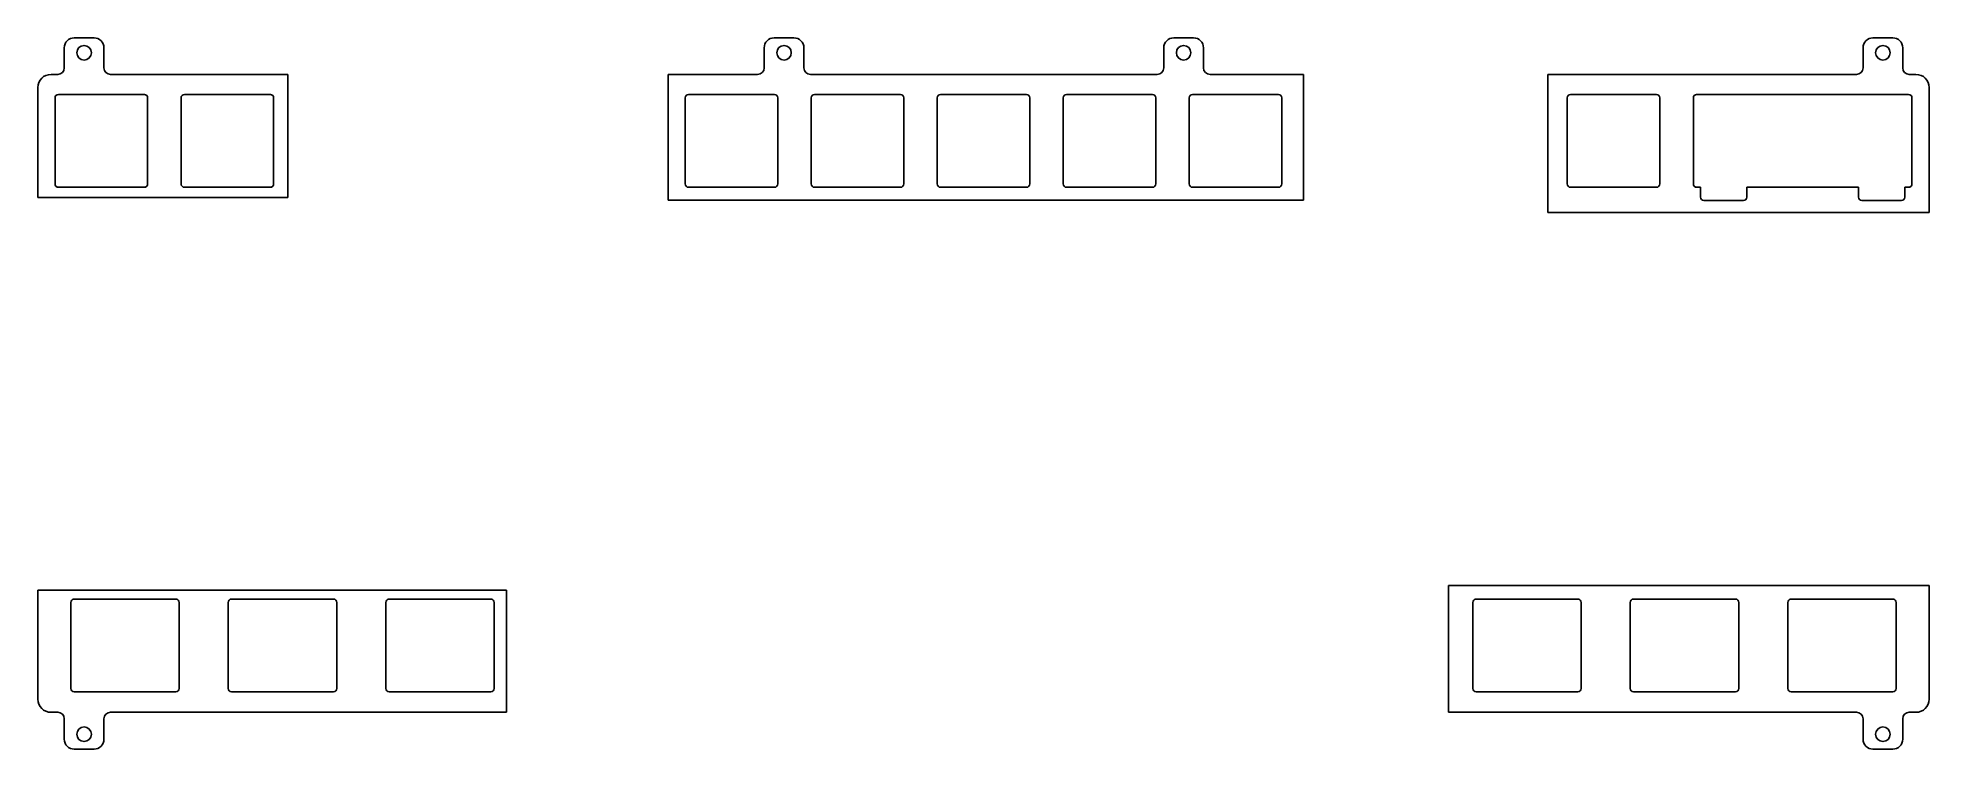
# Model space of a CAD drawing. Header units: millimetres. Extents: x -10 to 276, y -92 to 16.
import ezdxf

# ---------------------------------------------------------------- set-up
doc = ezdxf.new("R2010")
doc.units = ezdxf.units.MM

msp = doc.modelspace()

# ---------------------------------------------------------------- linework, layer by layer
at = {"color": 7, "linetype": 'Continuous', "lineweight": 25}
for p, q in [((-1.1, 15.57), (-4.1, 15.57)), ((104.7, 15.57), (101.7, 15.57)), ((165.1, 15.57), (162.1, 15.57)), ((270.8, 15.57), (267.8, 15.57)), ((-5.6, 14.07), (-5.6, 11.05)), ((0.4, 11.05), (0.4, 14.07)), ((100.2, 14.07), (100.2, 11.05)), ((106.2, 11.05), (106.2, 14.07)), ((160.6, 14.07), (160.6, 11.05)), ((166.6, 11.05), (166.6, 14.07)), ((266.3, 14.07), (266.3, 11.05)), ((272.3, 11.05), (272.3, 14.07)), ((-6.6, 10.05), (-7.6, 10.05)), ((159.6, 10.05), (107.2, 10.05)), ((274.3, 10.05), (273.3, 10.05)), ((-7, 6.5), (-7, -6.5)), ((6.5, 7), (-6.5, 7)), ((7, -6.5), (7, 6.5)), ((12.05, 6.5), (12.05, -6.5)), ((25.55, 7), (12.55, 7)), ((26.05, -6.5), (26.05, 6.5)), ((88.25, 6.5), (88.25, -6.5)), ((101.75, 7), (88.75, 7)), ((102.25, -6.5), (102.25, 6.5)), ((107.3, 6.5), (107.3, -6.5)), ((120.8, 7), (107.8, 7)), ((121.3, -6.5), (121.3, 6.5)), ((126.35, 6.5), (126.35, -6.5)), ((139.85, 7), (126.85, 7)), ((140.35, -6.5), (140.35, 6.5)), ((145.4, 6.5), (145.4, -6.5)), ((158.9, 7), (145.9, 7)), ((159.4, -6.5), (159.4, 6.5)), ((164.45, 6.5), (164.45, -6.5)), ((177.95, 7), (164.95, 7)), ((178.45, -6.5), (178.45, 6.5)), ((221.6, 6.5), (221.6, -6.5)), ((235.1, 7), (222.1, 7)), ((235.6, -6.5), (235.6, 6.5)), ((240.65, 6.5), (240.65, -6.5)), ((273.2, 7), (241.15, 7)), ((273.7, -6.5), (273.7, 6.5)), ((-6.5, -7), (6.5, -7)), ((12.55, -7), (25.55, -7)), ((88.75, -7), (101.75, -7)), ((107.8, -7), (120.8, -7)), ((126.85, -7), (139.85, -7)), ((145.9, -7), (158.9, -7)), ((164.95, -7), (177.95, -7)), ((222.1, -7), (235.1, -7)), ((241.15, -7), (241.74, -7)), ((241.74, -7), (241.74, -8.5)), ((248.74, -7), (265.61, -7)), ((248.74, -8.5), (248.74, -7)), ((265.61, -7), (265.61, -8.5)), ((272.61, -7), (273.2, -7)), ((272.61, -8.5), (272.61, -7)), ((242.24, -9), (248.24, -9)), ((266.11, -9), (272.11, -9)), ((-4.62, -69.7), (-4.62, -82.7)), ((11.26, -69.2), (-4.12, -69.2)), ((11.76, -82.7), (11.76, -69.7)), ((19.19, -69.7), (19.19, -82.7)), ((35.08, -69.2), (19.69, -69.2)), ((35.58, -82.7), (35.58, -69.7)), ((43.01, -69.7), (43.01, -82.7)), ((58.89, -69.2), (43.51, -69.2)), ((59.39, -82.7), (59.39, -69.7)), ((207.31, -69.7), (207.31, -82.7)), ((223.19, -69.2), (207.81, -69.2)), ((223.69, -82.7), (223.69, -69.7)), ((231.12, -69.7), (231.12, -82.7)), ((247.01, -69.2), (231.62, -69.2)), ((247.51, -82.7), (247.51, -69.7)), ((254.94, -69.7), (254.94, -82.7)), ((270.82, -69.2), (255.44, -69.2)), ((271.32, -82.7), (271.32, -69.7)), ((-4.12, -83.2), (11.26, -83.2)), ((19.69, -83.2), (35.08, -83.2)), ((43.51, -83.2), (58.89, -83.2)), ((207.81, -83.2), (223.19, -83.2)), ((231.62, -83.2), (247.01, -83.2)), ((255.44, -83.2), (270.82, -83.2)), ((-7.6, -86.3), (-6.6, -86.3)), ((-5.6, -87.3), (-5.6, -90.37)), ((0.4, -90.37), (0.4, -87.3)), ((266.3, -87.3), (266.3, -90.37)), ((272.3, -90.37), (272.3, -87.3)), ((273.3, -86.3), (274.3, -86.3)), ((-4.1, -91.87), (-1.1, -91.87)), ((267.8, -91.87), (270.8, -91.87))]:
    msp.add_line(p, q, dxfattribs=at)
for p, q in [((1.4, 10.05), (28.17, 10.05)), ((28.17, 10.05), (28.17, -8.52)), ((99.2, 10.05), (85.7, 10.05)), ((85.7, 10.05), (85.7, -8.96)), ((167.6, 10.05), (181.73, 10.05)), ((181.73, -8.96), (181.73, 10.05)), ((265.3, 10.05), (218.66, 10.05)), ((218.66, 10.05), (218.66, -10.82)), ((-9.6, 8.05), (-9.6, -8.52)), ((276.3, 8.05), (276.3, -10.82)), ((-9.6, -8.52), (28.17, -8.52)), ((85.7, -8.96), (181.73, -8.96)), ((218.66, -10.82), (276.3, -10.82)), ((-9.6, -84.3), (-9.6, -67.84)), ((-9.6, -67.84), (61.26, -67.84)), ((61.26, -86.3), (61.26, -67.84)), ((203.66, -86.3), (203.66, -67.16)), ((203.66, -67.16), (276.3, -67.16)), ((276.3, -84.3), (276.3, -67.16)), ((1.4, -86.3), (61.26, -86.3)), ((265.3, -86.3), (203.66, -86.3))]:
    msp.add_line(p, q)
for centre in [(-2.6, 13.32), (103.2, 13.32), (163.6, 13.32), (269.3, 13.32), (-2.6, -89.62), (269.3, -89.62)]:
    msp.add_circle(centre, 1.1, dxfattribs=at)
for centre, radius, start, end in [((-4.1, 14.07), 1.5, 90, 180), ((-1.1, 14.07), 1.5, 0, 90), ((101.7, 14.07), 1.5, 90, 180), ((104.7, 14.07), 1.5, 0, 90), ((162.1, 14.07), 1.5, 90, 180), ((165.1, 14.07), 1.5, 0, 90), ((267.8, 14.07), 1.5, 90, 180), ((270.8, 14.07), 1.5, 0, 90), ((-7.6, 8.05), 2, 90, 180), ((-6.6, 11.05), 1, 270, 0), ((1.4, 11.05), 1, 180, 270), ((99.2, 11.05), 1, 270, 0), ((107.2, 11.05), 1, 180, 270), ((159.6, 11.05), 1, 270, 0), ((167.6, 11.05), 1, 180, 270), ((265.3, 11.05), 1, 270, 0), ((273.3, 11.05), 1, 180, 270), ((274.3, 8.05), 2, 0, 90), ((-6.5, 6.5), 0.5, 90, 180), ((6.5, 6.5), 0.5, 0, 90), ((12.55, 6.5), 0.5, 90, 180), ((25.55, 6.5), 0.5, 0, 90), ((88.75, 6.5), 0.5, 90, 180), ((101.75, 6.5), 0.5, 0, 90), ((107.8, 6.5), 0.5, 90, 180), ((120.8, 6.5), 0.5, 0, 90), ((126.85, 6.5), 0.5, 90, 180), ((139.85, 6.5), 0.5, 0, 90), ((145.9, 6.5), 0.5, 90, 180), ((158.9, 6.5), 0.5, 0, 90), ((164.95, 6.5), 0.5, 90, 180), ((177.95, 6.5), 0.5, 0, 90), ((222.1, 6.5), 0.5, 90, 180), ((235.1, 6.5), 0.5, 0, 90), ((241.15, 6.5), 0.5, 90, 180), ((273.2, 6.5), 0.5, 0, 90), ((-6.5, -6.5), 0.5, 180, 270), ((6.5, -6.5), 0.5, 270, 0), ((12.55, -6.5), 0.5, 180, 270), ((25.55, -6.5), 0.5, 270, 0), ((88.75, -6.5), 0.5, 180, 270), ((101.75, -6.5), 0.5, 270, 0), ((107.8, -6.5), 0.5, 180, 270), ((120.8, -6.5), 0.5, 270, 0), ((126.85, -6.5), 0.5, 180, 270), ((139.85, -6.5), 0.5, 270, 0), ((145.9, -6.5), 0.5, 180, 270), ((158.9, -6.5), 0.5, 270, 0), ((164.95, -6.5), 0.5, 180, 270), ((177.95, -6.5), 0.5, 270, 0), ((222.1, -6.5), 0.5, 180, 270), ((235.1, -6.5), 0.5, 270, 0), ((241.15, -6.5), 0.5, 180, 270), ((242.24, -8.5), 0.5, 180, 270), ((248.24, -8.5), 0.5, 270, 0), ((266.11, -8.5), 0.5, 180, 270), ((272.11, -8.5), 0.5, 270, 0), ((273.2, -6.5), 0.5, 270, 0), ((-4.12, -69.7), 0.5, 90, 180), ((11.26, -69.7), 0.5, 0, 90), ((19.69, -69.7), 0.5, 90, 180), ((35.08, -69.7), 0.5, 0, 90), ((43.51, -69.7), 0.5, 90, 180), ((58.89, -69.7), 0.5, 0, 90), ((207.81, -69.7), 0.5, 90, 180), ((223.19, -69.7), 0.5, 0, 90), ((231.62, -69.7), 0.5, 90, 180), ((247.01, -69.7), 0.5, 0, 90), ((255.44, -69.7), 0.5, 90, 180), ((270.82, -69.7), 0.5, 0, 90), ((-4.12, -82.7), 0.5, 180, 270), ((11.26, -82.7), 0.5, 270, 0), ((19.69, -82.7), 0.5, 180, 270), ((35.08, -82.7), 0.5, 270, 0), ((43.51, -82.7), 0.5, 180, 270), ((58.89, -82.7), 0.5, 270, 0), ((207.81, -82.7), 0.5, 180, 270), ((223.19, -82.7), 0.5, 270, 0), ((231.62, -82.7), 0.5, 180, 270), ((247.01, -82.7), 0.5, 270, 0), ((255.44, -82.7), 0.5, 180, 270), ((270.82, -82.7), 0.5, 270, 0), ((-7.6, -84.3), 2, 180, 270), ((274.3, -84.3), 2, 270, 0), ((-6.6, -87.3), 1, 0, 90), ((1.4, -87.3), 1, 90, 180), ((265.3, -87.3), 1, 0, 90), ((273.3, -87.3), 1, 90, 180), ((-4.1, -90.37), 1.5, 180, 270), ((-1.1, -90.37), 1.5, 270, 0), ((267.8, -90.37), 1.5, 180, 270), ((270.8, -90.37), 1.5, 270, 0)]:
    msp.add_arc(centre, radius, start, end, dxfattribs=at)

doc.saveas('drawing.dxf')
